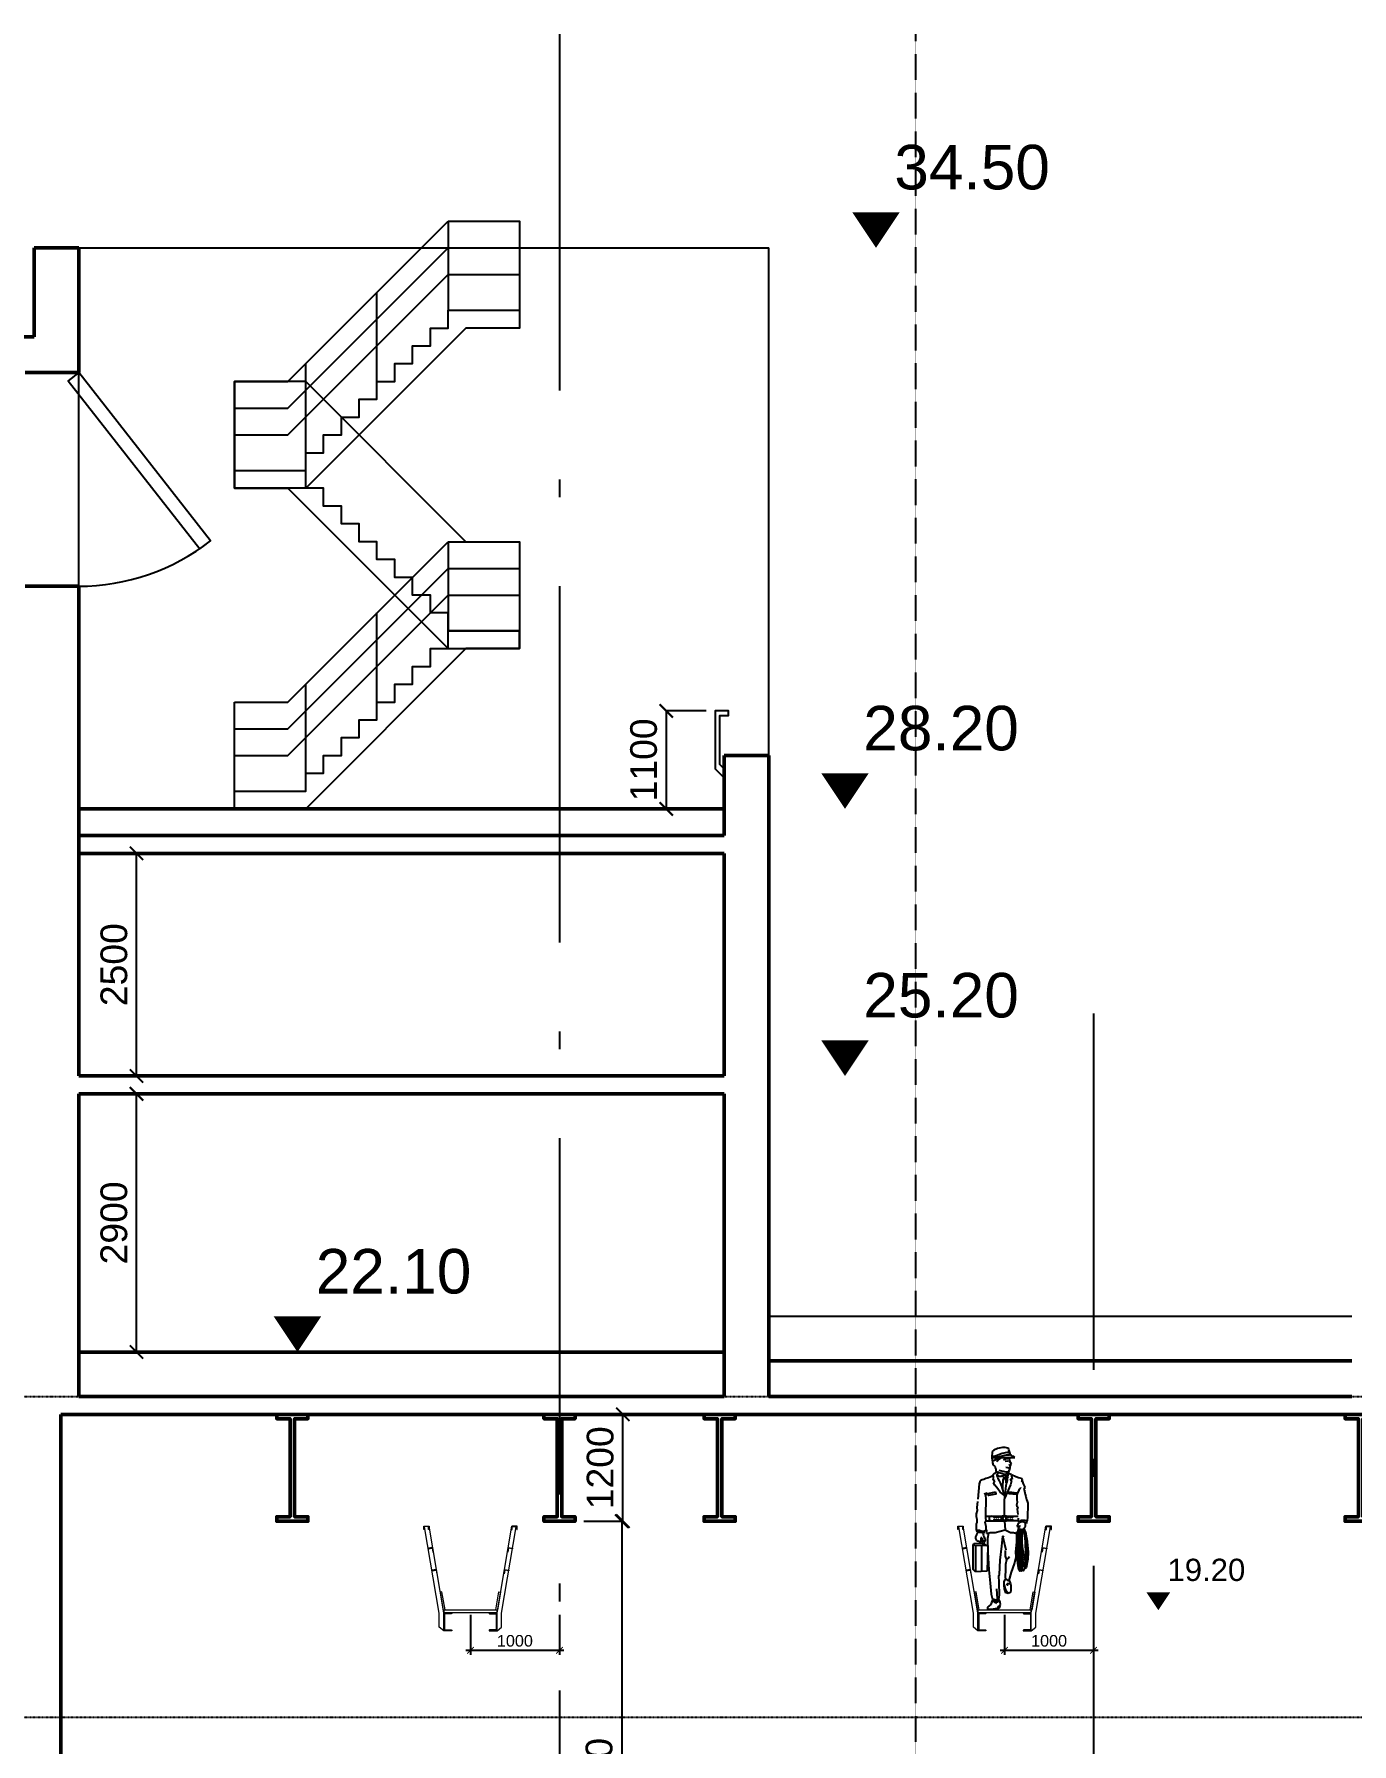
# Model space of a CAD drawing. Header units: millimetres. Extents: x 2558 to 253942, y 1343 to 186042.
# Drawn here: x 204101 to 218901, y 58118 to 77318 of the extents above; entities that cross this region are included whole.
import ezdxf

# ---------------------------------------------------------------- set-up
doc = ezdxf.new("R2010")
doc.units = ezdxf.units.MM
for name, pattern in [('DASHED', [0.75, 0.5, -0.25]), ('DOT', [0.125, 0, -0.125]), ('OSY', [6200, 4000, -1000, 200, -1000])]:
    doc.linetypes.add(name, pattern=pattern)
for name, color, linetype in [('axes', 40, 'OSY'), ('dim100', 7, 'Continuous'), ('F', 4, 'Continuous'), ('P', 3, 'Continuous'), ('R', 7, 'Continuous'), ('Text', 179, 'Continuous')]:
    doc.layers.add(name, color=color, linetype=linetype)
doc.layers.add('ST', color=5, linetype='Continuous', lineweight=50)
doc.styles.add('DIM', font='arial.ttf', dxfattribs={"height": 500})
doc.styles.add('DIM100', font='arial.ttf')
doc.styles.add('dim200', font='arial.ttf')
doc.dimstyles.new('DIM 50', dxfattribs={"dimtxt": 130, "dimasz": 75, "dimexe": 50, "dimexo": 50, "dimgap": 40, "dimtad": 1, "dimdec": 0, "dimzin": 0, "dimdsep": 46, "dimtxsty": 'dim200', "dimblk": 'ARCHTICK', "dimcen": 50, "dimdle": 50, "dimclrd": 256, "dimclre": 256, "dimclrt": 256, "dimaunit": 1, "dimadec": 4, "dimazin": 0, "dimtfac": 1, "dimtdec": 0, "dimtix": 1, "dimtofl": 0, "dimtmove": 0, "dimatfit": 0, "dimldrblk": 'DOT', "dimfxl": 1, "dimtolj": 1, "dimtzin": 0, "dimarcsym": 0})
doc.dimstyles.new('DIM100', dxfattribs={"dimtxt": 300, "dimasz": 150, "dimexe": 0, "dimexo": 100, "dimgap": 100, "dimtad": 1, "dimdec": 0, "dimzin": 0, "dimdsep": 46, "dimtxsty": 'DIM100', "dimblk": 'ARCHTICK', "dimcen": 200, "dimdle": 0.5, "dimclrt": 256, "dimaunit": 1, "dimazin": 0, "dimtfac": 1, "dimtdec": 0, "dimtix": 1, "dimtofl": 0, "dimtmove": 2, "dimatfit": 0, "dimldrblk": 'DOT', "dimfxl": 0, "dimtvp": 1.5, "dimtolj": 1, "dimtzin": 0, "dimarcsym": 0})

# ---------------------------------------------------------------- blocks, each defined once
blk = doc.blocks.new('_ArchTick')
at = {"color": 0, "linetype": 'ByBlock', "const_width": 0.15}
blk.add_lwpolyline([(-0.5, -0.5), (0.5, 0.5)], dxfattribs=at)
blk = doc.blocks.new('*D440')
at = {"layer": 'Defpoints', "color": 0, "transparency": 16777216}
for p in [(210176, 61818), (210713, 61818), (210176, 60618)]:
    blk.add_point(p, dxfattribs=at)
at = {"layer": 'dim100', "color": 0, "lineweight": -2, "transparency": 16777216}
for p, q in [((210276, 61818), (210713, 61818)), ((210713, 60618), (210713, 61819)), ((210276, 60618), (210713, 60618))]:
    blk.add_line(p, q, dxfattribs=at)
at = {"layer": 'dim100', "color": 0, "lineweight": -2, "transparency": 16777216, "xscale": 150, "yscale": 150, "zscale": 150}
for p, rotation in [((210713, 61818), 90), ((210713, 60618), 270)]:
    blk.add_blockref('_ArchTick', p, dxfattribs=dict(at, rotation=rotation))
at = {"layer": 'dim100', "transparency": 16777216, "insert": (210460, 61218), "char_height": 300, "attachment_point": 5, "rotation": 90, "style": 'DIM100'}
blk.add_mtext('\\A1;1200', dxfattribs=at)
blk = doc.blocks.new('_Dot')
at = {"layer": 'P', "color": 0, "lineweight": -2}
blk.add_line((-0.5, 0), (-1, 0), dxfattribs=at)
at = {"layer": 'P', "color": 0, "const_width": 0.5}
blk.add_lwpolyline([(-0.25, 0, 1), (0.25, 0, 1)], format="xyb", close=True, dxfattribs=at)
blk = doc.blocks.new('*D270')
at = {"layer": 'Defpoints', "color": 0, "transparency": 16777216}
for p in [(210176, 60618), (210176, 54818), (210701, 54818)]:
    blk.add_point(p, dxfattribs=at)
at = {"layer": 'dim100', "color": 0, "lineweight": -2, "transparency": 16777216}
for p, q in [((210276, 60618), (210701, 60618)), ((210701, 60619), (210701, 54818)), ((210276, 54818), (210701, 54818))]:
    blk.add_line(p, q, dxfattribs=at)
at = {"layer": 'dim100', "color": 0, "lineweight": -2, "transparency": 16777216, "xscale": 150, "yscale": 150, "zscale": 150}
for p, rotation in [((210701, 60618), 90), ((210701, 54818), 270)]:
    blk.add_blockref('_ArchTick', p, dxfattribs=dict(at, rotation=rotation))
at = {"layer": 'dim100', "transparency": 16777216, "insert": (210448, 57718), "char_height": 300, "attachment_point": 5, "rotation": 90, "style": 'DIM100'}
blk.add_mtext('\\A1;5800', dxfattribs=at)
blk = doc.blocks.new('*D291')
at = {"layer": 'Defpoints', "color": 0, "transparency": 16777216}
for p in [(204601, 65418), (205251, 65418), (204601, 62518)]:
    blk.add_point(p, dxfattribs=at)
at = {"layer": 'dim100', "color": 0, "lineweight": -2, "transparency": 16777216}
for p, q in [((204701, 65418), (205251, 65418)), ((205251, 62518), (205251, 65419)), ((204701, 62518), (205251, 62518))]:
    blk.add_line(p, q, dxfattribs=at)
at = {"layer": 'dim100', "color": 0, "lineweight": -2, "transparency": 16777216, "xscale": 150, "yscale": 150, "zscale": 150}
for p, rotation in [((205251, 65418), 90), ((205251, 62518), 270)]:
    blk.add_blockref('_ArchTick', p, dxfattribs=dict(at, rotation=rotation))
at = {"layer": 'dim100', "transparency": 16777216, "insert": (204998, 63968), "char_height": 300, "attachment_point": 5, "rotation": 90, "style": 'DIM100'}
blk.add_mtext('\\A1;2900', dxfattribs=at)
blk = doc.blocks.new('*D292')
at = {"layer": 'Defpoints', "color": 0, "transparency": 16777216}
for p in [(204601, 68118), (205251, 68118), (204601, 65618)]:
    blk.add_point(p, dxfattribs=at)
at = {"layer": 'dim100', "color": 0, "lineweight": -2, "transparency": 16777216}
for p, q in [((204701, 68118), (205251, 68118)), ((205251, 65618), (205251, 68119)), ((204701, 65618), (205251, 65618))]:
    blk.add_line(p, q, dxfattribs=at)
at = {"layer": 'dim100', "color": 0, "lineweight": -2, "transparency": 16777216, "xscale": 150, "yscale": 150, "zscale": 150}
for p, rotation in [((205251, 68118), 90), ((205251, 65618), 270)]:
    blk.add_blockref('_ArchTick', p, dxfattribs=dict(at, rotation=rotation))
at = {"layer": 'dim100', "transparency": 16777216, "insert": (204998, 66868), "char_height": 300, "attachment_point": 5, "rotation": 90, "style": 'DIM100'}
blk.add_mtext('\\A1;2500', dxfattribs=at)
blk = doc.blocks.new('*D293')
at = {"layer": 'Defpoints', "color": 0, "transparency": 16777216}
for p in [(211751, 69718), (211201, 68618), (211751, 68618)]:
    blk.add_point(p, dxfattribs=at)
at = {"layer": 'dim100', "color": 0, "lineweight": -2, "transparency": 16777216}
for p, q in [((211201, 69719), (211201, 68618)), ((211651, 69718), (211201, 69718)), ((211651, 68618), (211201, 68618))]:
    blk.add_line(p, q, dxfattribs=at)
at = {"layer": 'dim100', "color": 0, "lineweight": -2, "transparency": 16777216, "xscale": 150, "yscale": 150, "zscale": 150}
for p, rotation in [((211201, 69718), 90), ((211201, 68618), 270)]:
    blk.add_blockref('_ArchTick', p, dxfattribs=dict(at, rotation=rotation))
at = {"layer": 'dim100', "transparency": 16777216, "insert": (210948, 69168), "char_height": 300, "attachment_point": 5, "rotation": 90, "style": 'DIM100'}
blk.add_mtext('\\A1;1100', dxfattribs=at)
blk = doc.blocks.new('*D343')
at = {"layer": 'Defpoints', "color": 0, "transparency": 16777216}
for p in [(209001, 59618), (210001, 59618), (210001, 59168)]:
    blk.add_point(p, dxfattribs=at)
at = {"layer": 'dim100', "lineweight": -2, "transparency": 16777216}
for p, q in [((209001, 59568), (209001, 59118)), ((210001, 59568), (210001, 59118)), ((208951, 59168), (210051, 59168))]:
    blk.add_line(p, q, dxfattribs=at)
at = {"layer": 'dim100', "lineweight": -2, "transparency": 16777216, "xscale": 75, "yscale": 75, "zscale": 75, "rotation": 180}
blk.add_blockref('_ArchTick', (209001, 59168), dxfattribs=at)
at = {"layer": 'dim100', "lineweight": -2, "transparency": 16777216, "xscale": 75, "yscale": 75, "zscale": 75}
blk.add_blockref('_ArchTick', (210001, 59168), dxfattribs=at)
at = {"layer": 'dim100', "transparency": 16777216, "insert": (209501, 59274), "char_height": 130, "attachment_point": 5, "style": 'dim200'}
blk.add_mtext('\\A1;1000', dxfattribs=at)
blk = doc.blocks.new('*D344')
at = {"layer": 'Defpoints', "color": 0, "transparency": 16777216}
for p in [(215001, 59618), (216001, 59618), (216001, 59168)]:
    blk.add_point(p, dxfattribs=at)
at = {"layer": 'dim100', "lineweight": -2, "transparency": 16777216}
for p, q in [((215001, 59568), (215001, 59118)), ((216001, 59568), (216001, 59118)), ((214951, 59168), (216051, 59168))]:
    blk.add_line(p, q, dxfattribs=at)
at = {"layer": 'dim100', "lineweight": -2, "transparency": 16777216, "xscale": 75, "yscale": 75, "zscale": 75, "rotation": 180}
blk.add_blockref('_ArchTick', (215001, 59168), dxfattribs=at)
at = {"layer": 'dim100', "lineweight": -2, "transparency": 16777216, "xscale": 75, "yscale": 75, "zscale": 75}
blk.add_blockref('_ArchTick', (216001, 59168), dxfattribs=at)
at = {"layer": 'dim100', "transparency": 16777216, "insert": (215501, 59274), "char_height": 130, "attachment_point": 5, "style": 'dim200'}
blk.add_mtext('\\A1;1000', dxfattribs=at)
blk = doc.blocks.new('man008')
at = {"color": 7}
for p, q in [((-138, 1784), (-144, 1716)), ((-96, 1735), (-144, 1722)), ((-120, 1796), (-138, 1784)), ((-78, 1815), (-120, 1796)), ((-102, 1716), (-59, 1728)), ((-29, 1759), (-96, 1735)), ((-23, 1827), (-78, 1815)), ((-59, 1728), (1, 1741)), ((25, 1772), (-29, 1759)), ((7, 1827), (-23, 1827)), ((1, 1741), (13, 1747)), ((37, 1821), (7, 1827)), ((19, 1747), (31, 1747)), ((19, 1741), (19, 1747)), ((31, 1741), (19, 1741)), ((55, 1772), (25, 1772)), ((31, 1747), (55, 1747)), ((37, 1747), (31, 1741)), ((43, 1821), (37, 1821)), ((49, 1747), (37, 1747)), ((49, 1803), (43, 1821)), ((55, 1784), (49, 1803)), ((67, 1747), (49, 1747)), ((61, 1759), (55, 1784)), ((55, 1747), (61, 1753)), ((61, 1753), (61, 1759)), ((73, 1741), (67, 1747)), ((92, 1728), (73, 1741)), ((104, 1728), (92, 1728)), ((116, 1716), (104, 1728)), ((-144, 1710), (-102, 1716)), ((-144, 1716), (-138, 1679)), ((-138, 1679), (-114, 1685)), ((-132, 1666), (-132, 1679)), ((-132, 1654), (-132, 1666)), ((-126, 1629), (-132, 1654)), ((-114, 1623), (-126, 1629)), ((-116, 1535), (-106, 1540)), ((-114, 1685), (-96, 1697)), ((-102, 1611), (-114, 1623)), ((-106, 1540), (-91, 1550)), ((-102, 1598), (-102, 1611)), ((-96, 1586), (-102, 1598)), ((-96, 1697), (-71, 1704)), ((-96, 1567), (-96, 1586)), ((-90, 1555), (-96, 1567)), ((-91, 1550), (-81, 1550)), ((-84, 1673), (-90, 1666)), ((-78, 1685), (-84, 1673)), ((-76, 1550), (-81, 1540)), ((-81, 1540), (-81, 1529)), ((-71, 1685), (-78, 1685)), ((-71, 1550), (-76, 1550)), ((-71, 1704), (-29, 1716)), ((-65, 1697), (-71, 1685)), ((-61, 1545), (-71, 1550)), ((-53, 1697), (-65, 1697)), ((-65, 1573), (13, 1555)), ((-50, 1540), (-61, 1545)), ((-47, 1710), (-53, 1697)), ((-35, 1535), (-50, 1540)), ((-35, 1710), (-47, 1710)), ((-29, 1716), (13, 1716)), ((-11, 1691), (1, 1697)), ((1, 1697), (19, 1704)), ((7, 1673), (37, 1679)), ((13, 1716), (31, 1716)), ((37, 1598), (13, 1604)), ((13, 1555), (43, 1555)), ((19, 1704), (25, 1704)), ((25, 1540), (20, 1535)), ((25, 1704), (37, 1704)), ((31, 1716), (55, 1716)), ((55, 1592), (37, 1598)), ((40, 1529), (40, 1540)), ((42, 1540), (72, 1528)), ((43, 1685), (49, 1673)), ((43, 1555), (55, 1573)), ((45, 1540), (45, 1537)), ((49, 1697), (61, 1710)), ((61, 1691), (49, 1697)), ((49, 1673), (61, 1660)), ((49, 1629), (78, 1639)), ((55, 1716), (67, 1716)), ((55, 1679), (61, 1691)), ((78, 1639), (55, 1679)), ((55, 1573), (61, 1598)), ((61, 1598), (67, 1629)), ((67, 1716), (92, 1716)), ((92, 1716), (110, 1716)), ((110, 1716), (116, 1716)), ((-287, 1421), (-301, 1247)), ((-277, 1441), (-287, 1421)), ((-268, 1458), (-277, 1441)), ((-253, 1463), (-268, 1458)), ((-232, 1467), (-253, 1463)), ((-211, 1478), (-232, 1467)), ((-182, 1488), (-211, 1478)), ((-161, 1493), (-182, 1488)), ((-141, 1504), (-161, 1493)), ((-134, 1506), (-141, 1504)), ((-131, 1519), (-116, 1535)), ((-126, 1504), (-131, 1519)), ((-131, 1467), (-126, 1478)), ((-121, 1457), (-131, 1467)), ((-126, 1478), (-126, 1504)), ((-126, 1431), (-116, 1441)), ((-111, 1405), (-126, 1431)), ((-111, 1452), (-121, 1457)), ((-116, 1441), (-111, 1452)), ((-77, 1365), (-111, 1405)), ((-81, 1529), (-86, 1519)), ((-86, 1524), (-86, 1514)), ((-86, 1519), (-86, 1514)), ((-86, 1514), (-76, 1514)), ((-86, 1514), (-81, 1493)), ((-81, 1493), (-76, 1478)), ((-49, 1326), (-77, 1365)), ((-76, 1514), (-61, 1504)), ((-76, 1478), (-61, 1452)), ((-61, 1504), (-56, 1504)), ((-61, 1452), (-50, 1431)), ((-56, 1504), (-45, 1504)), ((-50, 1431), (-35, 1395)), ((-45, 1504), (-40, 1504)), ((-40, 1504), (-30, 1509)), ((-25, 1535), (-35, 1535)), ((-35, 1395), (-30, 1379)), ((-30, 1509), (-15, 1514)), ((-30, 1379), (-20, 1343)), ((-15, 1529), (-25, 1535)), ((-21, 1501), (-24, 1511)), ((-18, 1461), (-24, 1390)), ((-24, 1390), (-24, 1364)), ((-9, 1489), (-21, 1501)), ((-9, 1486), (-18, 1461)), ((-5, 1524), (-15, 1529)), ((-15, 1514), (-10, 1519)), ((-10, 1519), (5, 1519)), ((5, 1491), (-9, 1489)), ((6, 1489), (-9, 1486)), ((5, 1524), (-5, 1524)), ((65, 1407), (-3, 1255)), ((10, 1529), (5, 1524)), ((5, 1519), (10, 1519)), ((16, 1514), (5, 1491)), ((10, 1364), (5, 1333)), ((12, 1474), (6, 1489)), ((20, 1535), (10, 1529)), ((10, 1519), (20, 1514)), ((15, 1400), (10, 1364)), ((19, 1431), (12, 1474)), ((20, 1431), (15, 1400)), ((20, 1514), (30, 1504)), ((30, 1457), (20, 1431)), ((30, 1504), (35, 1504)), ((35, 1501), (30, 1483)), ((30, 1483), (30, 1457)), ((35, 1504), (40, 1509)), ((40, 1519), (40, 1529)), ((40, 1509), (40, 1519)), ((64, 1469), (62, 1466)), ((62, 1466), (79, 1452)), ((85, 1472), (64, 1469)), ((79, 1452), (65, 1407)), ((72, 1528), (85, 1472)), ((91, 1514), (76, 1519)), ((111, 1504), (91, 1514)), ((126, 1498), (111, 1504)), ((156, 1488), (126, 1498)), ((176, 1483), (156, 1488)), ((161, 1338), (166, 1359)), ((166, 1359), (181, 1374)), ((191, 1478), (176, 1483)), ((181, 1374), (182, 1378)), ((196, 1467), (191, 1478)), ((195, 1438), (196, 1447)), ((196, 1467), (196, 1452)), ((196, 1447), (196, 1467)), ((196, 1452), (202, 1441)), ((202, 1441), (207, 1421)), ((207, 1421), (222, 1390)), ((217, 1364), (212, 1359)), ((212, 1359), (217, 1359)), ((222, 1369), (217, 1364)), ((217, 1359), (222, 1348)), ((222, 1390), (227, 1379)), ((227, 1379), (222, 1369)), ((222, 1348), (222, 1338)), ((-308, 1188), (-313, 1152)), ((-303, 1223), (-308, 1188)), ((-212, 1290), (-223, 1320)), ((-212, 1290), (-194, 1324)), ((-207, 1250), (-212, 1290)), ((-212, 1141), (-207, 1178)), ((-207, 1209), (-207, 1250)), ((-207, 1178), (-207, 1209)), ((-4, 1294), (-49, 1326)), ((-20, 1343), (-15, 1317)), ((-15, 1317), (-5, 1297)), ((0, 1281), (-5, 1229)), ((-5, 1229), (-5, 1084)), ((5, 1333), (0, 1302)), ((0, 1302), (0, 1281)), ((136, 1183), (146, 1214)), ((141, 1162), (136, 1183)), ((141, 1286), (146, 1312)), ((141, 1245), (141, 1286)), ((146, 1214), (141, 1245)), ((151, 1162), (141, 1162)), ((146, 1312), (161, 1338)), ((146, 1136), (151, 1162)), ((222, 1338), (227, 1317)), ((227, 1317), (232, 1302)), ((232, 1302), (237, 1276)), ((237, 1276), (242, 1260)), ((242, 1260), (247, 1245)), ((247, 1245), (252, 1224)), ((252, 1224), (262, 1203)), ((262, 1203), (262, 1183)), ((262, 1183), (262, 1157)), ((262, 1157), (262, 1131)), ((-308, 1121), (-318, 1084)), ((-318, 1084), (-318, 1053)), ((-318, 1053), (-313, 1022)), ((-313, 986), (-318, 971)), ((-318, 971), (-318, 939)), ((-313, 1152), (-308, 1121)), ((-313, 1022), (-313, 986)), ((-217, 986), (-207, 1007)), ((-212, 955), (-217, 986)), ((-212, 1110), (-212, 1141)), ((-212, 1084), (-212, 1110)), ((-212, 1033), (-212, 1084)), ((-207, 1007), (-212, 1033)), ((-203, 1005), (-26, 1005)), ((-200, 1055), (-26, 1055)), ((-5, 1084), (-5, 1062)), ((-3, 999), (7, 904)), ((19, 1056), (153, 1056)), ((19, 1006), (150, 1006)), ((151, 1074), (146, 1136)), ((146, 955), (151, 965)), ((151, 965), (161, 981)), ((156, 996), (156, 1033)), ((161, 991), (156, 996)), ((166, 991), (161, 991)), ((161, 981), (166, 986)), ((171, 991), (166, 991)), ((166, 986), (171, 991)), ((181, 1007), (171, 1002)), ((186, 991), (176, 986)), ((207, 1007), (181, 1007)), ((196, 991), (186, 991)), ((217, 991), (196, 991)), ((227, 1007), (207, 1007)), ((232, 981), (217, 991)), ((247, 1002), (227, 1007)), ((237, 976), (232, 981)), ((232, 976), (232, 960)), ((232, 960), (232, 945)), ((242, 976), (237, 976)), ((247, 981), (242, 976)), ((252, 1012), (247, 991)), ((247, 996), (247, 1002)), ((247, 991), (247, 981)), ((257, 1043), (252, 1012)), ((262, 1131), (257, 1100)), ((257, 1100), (257, 1069)), ((257, 1069), (257, 1043)), ((-323, 826), (-313, 846)), ((-323, 805), (-323, 826)), ((-313, 784), (-323, 805)), ((-318, 939), (-318, 908)), ((-318, 908), (-318, 898)), ((-318, 898), (-302, 898)), ((-313, 893), (-313, 898)), ((-308, 883), (-313, 893)), ((-313, 846), (-308, 867)), ((-302, 774), (-313, 784)), ((-302, 872), (-308, 883)), ((-308, 867), (-302, 872)), ((-302, 898), (-282, 898)), ((-272, 872), (-302, 872)), ((-277, 769), (-302, 774)), ((-282, 898), (-262, 893)), ((-277, 769), (-277, 774)), ((-267, 769), (-277, 769)), ((-267, 748), (-277, 769)), ((-237, 867), (-272, 872)), ((-267, 815), (-267, 810)), ((-257, 815), (-267, 815)), ((-267, 810), (-267, 795)), ((-267, 795), (-267, 779)), ((-267, 779), (-267, 774)), ((-267, 774), (-267, 769)), ((-262, 893), (-237, 888)), ((-247, 800), (-257, 815)), ((-242, 779), (-247, 800)), ((-247, 769), (-247, 753)), ((-242, 862), (-242, 852)), ((-242, 852), (-237, 841)), ((-242, 764), (-242, 779)), ((-237, 888), (-222, 893)), ((-232, 872), (-237, 867)), ((-237, 841), (-232, 826)), ((-232, 893), (-232, 872)), ((-232, 826), (-222, 805)), ((-222, 779), (-232, 758)), ((-222, 893), (-212, 898)), ((-222, 805), (-217, 789)), ((-217, 789), (-222, 779)), ((-207, 939), (-212, 955)), ((-212, 898), (-202, 903)), ((-207, 914), (-207, 939)), ((-207, 903), (-207, 914)), ((-202, 888), (-207, 872)), ((-207, 872), (-202, 867)), ((-202, 903), (-202, 888)), ((-202, 867), (-187, 867)), ((-182, 867), (-192, 805)), ((-192, 805), (-187, 655)), ((-187, 867), (-161, 872)), ((-161, 872), (-136, 872)), ((-136, 872), (-106, 872)), ((-106, 872), (7, 904)), ((-31, 719), (-21, 833)), ((-21, 833), (-14, 837)), ((-14, 837), (-18, 822)), ((-18, 822), (14, 679)), ((7, 904), (65, 872)), ((65, 872), (101, 872)), ((101, 872), (121, 867)), ((121, 867), (141, 877)), ((126, 655), (136, 769)), ((136, 769), (136, 877)), ((141, 877), (151, 888)), ((146, 939), (146, 955)), ((156, 934), (146, 939)), ((151, 898), (156, 908)), ((151, 888), (151, 898)), ((156, 929), (156, 934)), ((161, 934), (156, 929)), ((156, 919), (166, 929)), ((156, 908), (156, 919)), ((166, 945), (161, 934)), ((166, 888), (161, 888)), ((171, 950), (166, 945)), ((166, 929), (171, 950)), ((171, 888), (166, 888)), ((186, 893), (171, 888)), ((191, 893), (186, 893)), ((207, 898), (191, 893)), ((217, 914), (207, 898)), ((227, 929), (217, 914)), ((232, 945), (227, 929)), ((-352, 458), (-352, 738)), ((-347, 748), (-265, 753)), ((-347, 738), (-347, 748)), ((-326, 722), (-347, 738)), ((-195, 727), (-326, 722)), ((-326, 722), (-326, 435)), ((-265, 753), (-255, 753)), ((-261, 725), (-261, 434)), ((-255, 753), (-195, 727)), ((-232, 758), (-242, 764)), ((-230, 753), (-230, 743)), ((-195, 727), (-190, 722)), ((-190, 722), (-195, 438)), ((-187, 655), (-176, 453)), ((-50, 562), (-31, 719)), ((9, 670), (5, 665)), ((5, 665), (5, 608)), ((5, 608), (20, 567)), ((40, 582), (25, 572)), ((55, 598), (40, 582)), ((111, 520), (131, 598)), ((131, 598), (126, 655)), ((-326, 430), (-352, 458)), ((-195, 438), (-326, 430)), ((-176, 453), (-161, 303)), ((-66, 391), (-56, 401)), ((-61, 308), (-66, 391)), ((-56, 401), (-50, 562)), ((10, 474), (5, 355)), ((20, 567), (10, 515)), ((10, 515), (10, 474)), ((50, 334), (76, 427)), ((76, 427), (111, 520)), ((-161, 303), (-151, 179)), ((-81, 127), (-86, 241)), ((-56, 174), (-61, 308)), ((-5, 318), (5, 344)), ((-5, 298), (-5, 318)), ((0, 282), (-5, 298)), ((-5, 277), (-5, 293)), ((0, 241), (-5, 277)), ((10, 241), (0, 282)), ((15, 194), (0, 241)), ((5, 355), (35, 334)), ((25, 205), (10, 241)), ((40, 189), (15, 194)), ((30, 298), (25, 293)), ((25, 293), (25, 287)), ((25, 287), (40, 287)), ((40, 189), (25, 205)), ((45, 298), (30, 298)), ((35, 334), (50, 334)), ((55, 194), (40, 189)), ((55, 293), (45, 298)), ((50, 334), (60, 318)), ((65, 298), (55, 293)), ((65, 199), (55, 194)), ((60, 318), (65, 298)), ((65, 298), (70, 277)), ((70, 220), (65, 199)), ((70, 277), (70, 256)), ((70, 256), (70, 220)), ((-156, 65), (-192, 34)), ((-192, 34), (-191, 13)), ((-191, 13), (-156, 13)), ((-181, 3), (-186, 8)), ((-131, 3), (-181, 3)), ((-146, 86), (-156, 65)), ((-156, 13), (-105, 19)), ((-151, 179), (-141, 137)), ((-136, 106), (-146, 86)), ((-141, 137), (-136, 127)), ((-136, 127), (-96, 117)), ((-136, 106), (-136, 117)), ((-126, 106), (-136, 106)), ((-100, 8), (-131, 3)), ((-111, 106), (-126, 106)), ((-106, 91), (-121, 96)), ((-106, 91), (-121, 86)), ((-96, 106), (-111, 106)), ((-76, 91), (-106, 91)), ((-86, 75), (-106, 91)), ((-105, 19), (-80, 19)), ((-80, 19), (-100, 8)), ((-96, 117), (-66, 122)), ((-76, 106), (-96, 106)), ((-80, 19), (-66, 44)), ((-65, 19), (-80, 19)), ((-66, 111), (-76, 106)), ((-56, 111), (-76, 91)), ((-66, 122), (-56, 174)), ((-66, 122), (-66, 111)), ((-66, 44), (-45, 65)), ((-56, 39), (-65, 19)), ((-50, 96), (-56, 111)), ((-50, 55), (-56, 39)), ((-45, 65), (-50, 96))]:
    blk.add_line(p, q, dxfattribs=at)
for points in [[(-103, 1328), (-98, 1305), (-181, 1290), (-185, 1311)], [(56, 1329), (135, 1319), (132, 1298), (53, 1307)], [(-26, 1062), (19, 1062), (19, 999), (-26, 999)]]:
    blk.add_lwpolyline(points, close=True, dxfattribs=at)
for points in [[(-19, 1046), (-19, 1055), (12, 1055), (12, 1006), (-19, 1006), (-19, 1013)], [(-19, 1018), (-19, 1042)]]:
    blk.add_lwpolyline(points, dxfattribs=at)
for centre in [(-117, 1044), (-117, 1016), (-94, 1044), (-94, 1016), (-69, 1044), (-69, 1016), (-43, 1044), (-43, 1016), (38, 1044), (38, 1016), (64, 1044), (64, 1016), (87, 1044), (87, 1016)]:
    blk.add_circle(centre, 2.41, dxfattribs=at)
for centre, major_axis, ratio, start_param, end_param in [((-141, 1030), (-33.4, 0), 0.745279, 4.763235, 7.803136), ((165, 675), (-4, 234), 0.12182, 5.530281, 10.846034), ((182, 675), (-4, 234), 0.12182, 5.964037, 10.442616)]:
    blk.add_ellipse(centre, major_axis=major_axis, ratio=ratio, start_param=start_param, end_param=end_param, dxfattribs=at)
for centre, major_axis, ratio in [((-17, 1044), (-7.65, 0), 0.311271), ((-17, 1016), (-7.65, 0), 0.311271), ((205, 675), (-4, 234), 0.12182), ((217, 693), (-21, 220), 0.128982), ((230, 727), (-18, 186), 0.152218)]:
    blk.add_ellipse(centre, major_axis=major_axis, ratio=ratio, dxfattribs=at)

msp = doc.modelspace()

# ---------------------------------------------------------------- linework, layer by layer
at = {"layer": 'axes'}
for p, q in [((210001.4, 77318.1), (210001.4, 20218.1)), ((216001.4, 66318.1), (216001.4, 20218.1))]:
    msp.add_line(p, q, dxfattribs=at)
at = {"layer": 'axes', "linetype": 'DOT'}
for p, q in [((126751.4, 62018.1), (249501.4, 62018.1)), ((126751.4, 58418.1), (249501.4, 58418.1))]:
    msp.add_line(p, q, dxfattribs=at)
at = {"layer": 'dim100'}
msp.add_lwpolyline([(217529.4, 59818.1, 0, 0, 0), (216728.2, 59818.1, 266.7, 0, 0), (216728.2, 59618.1, 0, 0, 0), (216274.6, 59618.1, 0, 0, 0), (217181.8, 59618.1, 0, 0, 0)], format="xyseb", dxfattribs=at)
at = {"layer": 'F'}
for p, q in [((206951.4, 73418.1), (208751.4, 75218.1)), ((208751.4, 75218.1), (208751.4, 74218.1)), ((204601.4, 74918.1), (212351.4, 74918.1)), ((206951.4, 73118.1), (208751.4, 74918.1)), ((208751.4, 74918.1), (209551.4, 74918.1)), ((212351.4, 69218.1), (212351.4, 74918.1)), ((206951.4, 72818.1), (208751.4, 74618.1)), ((208751.4, 74618.1), (209551.4, 74618.1)), ((207951.4, 73418.1), (207951.4, 74418.1)), ((208751.4, 74218.1), (209551.4, 74218.1)), ((207151.4, 72618.1), (207151.4, 73618.1)), ((204601.4, 71118.1), (204601.4, 73518.1)), ((206351.4, 73418.1), (206951.4, 73418.1)), ((206351.4, 73118.1), (206951.4, 73118.1)), ((206351.4, 72818.1), (206951.4, 72818.1)), ((206951.4, 69818.1), (208751.4, 71618.1)), ((208751.4, 71618.1), (208751.4, 70618.1)), ((206951.4, 69518.1), (208751.4, 71318.1)), ((208751.4, 71318.1), (209551.4, 71318.1)), ((206951.4, 69218.1), (208751.4, 71018.1)), ((208751.4, 71018.1), (209551.4, 71018.1)), ((207951.4, 69818.1), (207951.4, 70818.1)), ((208751.4, 70618.1), (209551.4, 70618.1)), ((207151.4, 69018.1), (207151.4, 70018.1)), ((206351.4, 69818.1), (206951.4, 69818.1)), ((206351.4, 69518.1), (206951.4, 69518.1)), ((206351.4, 69218.1), (206951.4, 69218.1)), ((218901.4, 62918.1), (212351.4, 62918.1))]:
    msp.add_line(p, q, dxfattribs=at)
for points in [[(208751.4, 75218.1), (209551.4, 75218.1), (209551.4, 74018.1), (208951.4, 74018.1), (207151.4, 72218.1), (206351.4, 72218.1), (206351.4, 73418.1)], [(206351.4, 72418.1), (207151.4, 72418.1), (207151.4, 72618.1), (207351.4, 72618.1), (207351.4, 72818.1), (207551.4, 72818.1), (207551.4, 73018.1), (207751.4, 73018.1), (207751.4, 73218.1), (207951.4, 73218.1), (207951.4, 73418.1), (208151.4, 73418.1), (208151.4, 73618.1), (208351.4, 73618.1), (208351.4, 73818.1), (208551.4, 73818.1), (208551.4, 74018.1), (208751.4, 74018.1), (208751.4, 74218.1)], [(208951.4, 71618.1), (207151.4, 73418.1), (206351.4, 73418.1), (206351.4, 72218.1), (206951.4, 72218.1), (208751.4, 70418.1), (209551.4, 70418.1), (209551.4, 70618.1), (208751.4, 70618.1), (208751.4, 70818.1), (208551.4, 70818.1), (208551.4, 71018.1), (208351.4, 71018.1), (208351.4, 71218.1), (208151.4, 71218.1), (208151.4, 71418.1), (207951.4, 71418.1), (207951.4, 71618.1), (207751.4, 71618.1), (207751.4, 71818.1), (207551.4, 71818.1), (207551.4, 72018.1), (207351.4, 72018.1), (207351.4, 72218.1), (207151.4, 72218.1), (207151.4, 72418.1)], [(208751.4, 71618.1), (209551.4, 71618.1), (209551.4, 70418.1), (208951.4, 70418.1), (207151.4, 68618.1), (206351.4, 68618.1), (206351.4, 69818.1)], [(206351.4, 68818.1), (207151.4, 68818.1), (207151.4, 69018.1), (207351.4, 69018.1), (207351.4, 69218.1), (207551.4, 69218.1), (207551.4, 69418.1), (207751.4, 69418.1), (207751.4, 69618.1), (207951.4, 69618.1), (207951.4, 69818.1), (208151.4, 69818.1), (208151.4, 70018.1), (208351.4, 70018.1), (208351.4, 70218.1), (208551.4, 70218.1), (208551.4, 70418.1), (208751.4, 70418.1), (208751.4, 70618.1)], [(211851.4, 69068.1), (211801.4, 69118.1), (211801.4, 69668.1), (211901.4, 69668.1), (211901.4, 69718.1), (211751.4, 69718.1), (211751.4, 69068.1), (211851.4, 68968.1)]]:
    msp.add_lwpolyline(points, dxfattribs=at)
msp.add_lwpolyline([(204601.4, 73518.1), (204483.3, 73425.5), (205963.8, 71536.5), (206081.8, 71629.1)], close=True, dxfattribs=at)
msp.add_arc((204601.4, 73518.1), 2400, 270, 308.08672, dxfattribs=at)
at = {"layer": 'P', "lineweight": 0}
for p, q in [((208651.4, 59583.9), (208487.1, 60554.7)), ((208701.4, 59588.1), (208536.4, 60563.1)), ((209301.4, 59588.1), (209466.4, 60563.1)), ((209351.4, 59583.9), (209515.7, 60554.7)), ((214651.4, 59583.9), (214487.1, 60554.7)), ((214701.4, 59588.1), (214536.4, 60563.1)), ((215301.4, 59588.1), (215466.4, 60563.1)), ((215351.4, 59583.9), (215515.7, 60554.7)), ((208651.4, 59428.1), (208651.4, 59583.9)), ((209351.4, 59428.1), (209351.4, 59583.9)), ((214651.4, 59428.1), (214651.4, 59583.9)), ((215351.4, 59428.1), (215351.4, 59583.9)), ((208701.4, 59388.1), (208651.4, 59428.1)), ((209301.4, 59388.1), (209351.4, 59428.1)), ((214701.4, 59388.1), (214651.4, 59428.1)), ((215301.4, 59388.1), (215351.4, 59428.1))]:
    msp.add_line(p, q, dxfattribs=at)
at = {"layer": 'R', "color": 7, "linetype": 'DASHED'}
msp.add_line((214001.4, 77318.1), (214001.4, 25418.1), dxfattribs=at)
at = {"layer": 'ST'}
for p, q in [((204101.4, 73918.1), (204101.4, 74918.1)), ((204601.4, 74918.1), (204101.4, 74918.1)), ((204101.4, 73918.1), (182901.4, 73918.1)), ((204601.4, 65618.1), (204601.4, 71118.1)), ((211851.4, 68318.1), (211851.4, 69218.1)), ((212351.4, 62018.1), (212351.4, 69218.1)), ((211851.4, 68618.1), (204601.4, 68618.1)), ((211851.4, 68318.1), (204601.4, 68318.1)), ((211851.4, 68118.1), (204601.4, 68118.1)), ((211851.4, 65618.1), (211851.4, 68118.1)), ((211851.4, 65618.1), (204601.4, 65618.1)), ((204601.4, 62018.1), (204601.4, 65418.1)), ((211851.4, 65418.1), (204601.4, 65418.1)), ((211851.4, 62018.1), (211851.4, 65418.1)), ((211851.4, 62518.1), (204601.4, 62518.1)), ((218901.4, 62418.1), (212351.4, 62418.1)), ((211851.4, 62018.1), (204601.4, 62018.1)), ((218901.4, 62018.1), (212351.4, 62018.1)), ((204401.4, 61818.1), (204401.4, 56018.1)), ((211801.4, 61818.1), (204401.4, 61818.1)), ((218901.4, 61818.1), (211801.4, 61818.1))]:
    msp.add_line(p, q, dxfattribs=at)
at = {"layer": 'ST', "linetype": 'Continuous'}
for p, q in [((204601.4, 73518.1), (204601.4, 74918.1)), ((204001.4, 73518.1), (204601.4, 73518.1)), ((204001.4, 71118.1), (204601.4, 71118.1)), ((211851.4, 69218.1), (212351.4, 69218.1))]:
    msp.add_line(p, q, dxfattribs=at)
at = {"layer": 'ST'}
for points in [[(206826.4, 61818.1), (207176.4, 61818.1), (207176.4, 61768.1), (207026.4, 61768.1), (207026.4, 60668.1), (207176.4, 60668.1), (207176.4, 60618.1), (206826.4, 60618.1), (206826.4, 60668.1), (206976.4, 60668.1), (206976.4, 61768.1), (206826.4, 61768.1)], [(209826.4, 61818.1), (210176.4, 61818.1), (210176.4, 61768.1), (210026.4, 61768.1), (210026.4, 60668.1), (210176.4, 60668.1), (210176.4, 60618.1), (209826.4, 60618.1), (209826.4, 60668.1), (209976.4, 60668.1), (209976.4, 61768.1), (209826.4, 61768.1)], [(211626.4, 61818.1), (211976.4, 61818.1), (211976.4, 61768.1), (211826.4, 61768.1), (211826.4, 60668.1), (211976.4, 60668.1), (211976.4, 60618.1), (211626.4, 60618.1), (211626.4, 60668.1), (211776.4, 60668.1), (211776.4, 61768.1), (211626.4, 61768.1)], [(215826.4, 61818.1), (216176.4, 61818.1), (216176.4, 61768.1), (216026.4, 61768.1), (216026.4, 60668.1), (216176.4, 60668.1), (216176.4, 60618.1), (215826.4, 60618.1), (215826.4, 60668.1), (215976.4, 60668.1), (215976.4, 61768.1), (215826.4, 61768.1)], [(218826.4, 61818.1), (219176.4, 61818.1), (219176.4, 61768.1), (219026.4, 61768.1), (219026.4, 60668.1), (219176.4, 60668.1), (219176.4, 60618.1), (218826.4, 60618.1), (218826.4, 60668.1), (218976.4, 60668.1), (218976.4, 61768.1), (218826.4, 61768.1)]]:
    msp.add_lwpolyline(points, close=True, dxfattribs=at)
at = {"layer": 'ST', "lineweight": 0, "flags": 128}
for points in [[(208476.4, 60523.1), (208476.4, 60563.1), (208536.4, 60563.1), (208536.4, 60523.1), (208531.4, 60523.1), (208531.4, 60558.1), (208481.4, 60558.1), (208481.4, 60523.1)], [(209526.4, 60523.1), (209526.4, 60563.1), (209466.4, 60563.1), (209466.4, 60523.1), (209471.4, 60523.1), (209471.4, 60558.1), (209521.4, 60558.1), (209521.4, 60523.1)], [(214476.4, 60523.1), (214476.4, 60563.1), (214536.4, 60563.1), (214536.4, 60523.1), (214531.4, 60523.1), (214531.4, 60558.1), (214481.4, 60558.1), (214481.4, 60523.1)], [(215526.4, 60523.1), (215526.4, 60563.1), (215466.4, 60563.1), (215466.4, 60523.1), (215471.4, 60523.1), (215471.4, 60558.1), (215521.4, 60558.1), (215521.4, 60523.1)], [(208585.5, 60272.7), (208577.2, 60322), (208527.9, 60313.7), (208528.7, 60308.8), (208573.1, 60316.3), (208580.6, 60271.9)], [(209417.3, 60272.7), (209425.6, 60322), (209474.9, 60313.7), (209474.1, 60308.8), (209429.7, 60316.3), (209422.2, 60271.9)], [(214585.5, 60272.7), (214577.2, 60322), (214527.9, 60313.7), (214528.7, 60308.8), (214573.1, 60316.3), (214580.6, 60271.9)], [(215417.3, 60272.7), (215425.6, 60322), (215474.9, 60313.7), (215474.1, 60308.8), (215429.7, 60316.3), (215422.2, 60271.9)], [(208627.2, 60026.3), (208618.9, 60075.6), (208569.6, 60067.2), (208570.4, 60062.3), (208614.8, 60069.8), (208622.3, 60025.4)], [(209375.6, 60026.3), (209383.9, 60075.6), (209433.2, 60067.2), (209432.4, 60062.3), (209388, 60069.8), (209380.5, 60025.4)], [(214627.2, 60026.3), (214618.9, 60075.6), (214569.6, 60067.2), (214570.4, 60062.3), (214614.8, 60069.8), (214622.3, 60025.4)], [(215375.6, 60026.3), (215383.9, 60075.6), (215433.2, 60067.2), (215432.4, 60062.3), (215388, 60069.8), (215380.5, 60025.4)], [(208701.4, 59588.1), (208791.4, 59588.1), (208791.4, 59583.1), (208786.4, 59578.1), (208716.4, 59578.1), (208711.4, 59573.1), (208711.4, 59403.1), (208716.4, 59398.1), (208786.4, 59398.1), (208791.4, 59393.1), (208791.4, 59388.1), (208701.4, 59388.1)], [(209301.4, 59588.1), (209211.4, 59588.1), (209211.4, 59583.1), (209216.4, 59578.1), (209286.4, 59578.1), (209291.4, 59573.1), (209291.4, 59403.1), (209286.4, 59398.1), (209216.4, 59398.1), (209211.4, 59393.1), (209211.4, 59388.1), (209301.4, 59388.1)], [(214701.4, 59588.1), (214791.4, 59588.1), (214791.4, 59583.1), (214786.4, 59578.1), (214716.4, 59578.1), (214711.4, 59573.1), (214711.4, 59403.1), (214716.4, 59398.1), (214786.4, 59398.1), (214791.4, 59393.1), (214791.4, 59388.1), (214701.4, 59388.1)], [(215301.4, 59588.1), (215211.4, 59588.1), (215211.4, 59583.1), (215216.4, 59578.1), (215286.4, 59578.1), (215291.4, 59573.1), (215291.4, 59403.1), (215286.4, 59398.1), (215216.4, 59398.1), (215211.4, 59393.1), (215211.4, 59388.1), (215301.4, 59388.1)]]:
    msp.add_lwpolyline(points, close=True, dxfattribs=at)
at = {"layer": 'ST', "lineweight": 0}
for points in [[(208696.4, 59617.6), (208716.1, 59621), (208681.9, 59823.1), (208662.2, 59819.8)], [(209306.4, 59617.6), (209286.7, 59621), (209320.9, 59823.1), (209340.6, 59819.8)], [(214696.4, 59617.6), (214716.1, 59621), (214681.9, 59823.1), (214662.2, 59819.8)], [(215306.4, 59617.6), (215286.7, 59621), (215320.9, 59823.1), (215340.6, 59819.8)], [(208701.4, 59593.1), (209301.4, 59593.1), (209301.4, 59618.1), (208701.4, 59618.1)], [(214701.4, 59593.1), (215301.4, 59593.1), (215301.4, 59618.1), (214701.4, 59618.1)]]:
    msp.add_lwpolyline(points, close=True, dxfattribs=at)
at = {"layer": 'Text', "ltscale": 0.2}
for points in [[(215159.3, 75318.1, 0, 0, 0), (213557, 75318.1, 533.3, 0, 0), (213557, 74918.1, 0, 0, 0), (212649.8, 74918.1, 0, 0, 0), (214464.2, 74918.1, 0, 0, 0)], [(214810.9, 69018.1, 0, 0, 0), (213208.5, 69018.1, 533.3, 0, 0), (213208.5, 68618.1, 0, 0, 0), (212501.4, 68618.1, 0, 0, 0), (214115.8, 68618.1, 0, 0, 0)], [(214810.9, 66018.1, 0, 0, 0), (213208.5, 66018.1, 533.3, 0, 0), (213208.5, 65618.1, 0, 0, 0), (212501.4, 65618.1, 0, 0, 0), (214115.8, 65618.1, 0, 0, 0)], [(208660.9, 62918.1, 0, 0, 0), (207058.5, 62918.1, 533.3, 0, 0), (207058.5, 62518.1, 0, 0, 0), (206151.4, 62518.1, 0, 0, 0), (207965.8, 62518.1, 0, 0, 0)]]:
    msp.add_lwpolyline(points, format="xyseb", dxfattribs=at)

# ---------------------------------------------------------------- block references
at = {"layer": 'P'}
msp.add_blockref('man008', (215001.4, 59618.1), dxfattribs=at)

# ---------------------------------------------------------------- texts
at = {"layer": 'dim100', "style": 'DIM'}
msp.add_text('19.20', height=250, dxfattribs=at).set_placement((216830.9, 59946.6))
at = {"layer": 'Text', "style": 'DIM'}
for s, p in [('34.50', (213762.4, 75575.2)), ('28.20', (213414, 69275.2)), ('25.20', (213414, 66275.2)), ('22.10', (207264, 63175.2))]:
    msp.add_text(s, height=500, dxfattribs=at).set_placement(p)

# ---------------------------------------------------------------- dimensions: what is measured, and where the dimension line sits
at = {"layer": 'dim100'}
for base, p1, p2, picture, middle in [((211201.4, 68618.1), (211751.4, 69718.1), (211751.4, 68618.1), '*D293', (210948.2, 69168.1)), ((205251.4, 68118.1), (204601.4, 65618.1), (204601.4, 68118.1), '*D292', (204998.2, 66868.1)), ((205251.4, 65418.1), (204601.4, 62518.1), (204601.4, 65418.1), '*D291', (204998.2, 63968.1)), ((210712.9, 61818.1), (210176.4, 60618.1), (210176.4, 61818.1), '*D440', (210459.7, 61218.1)), ((210701.4, 54818.1), (210176.4, 60618.1), (210176.4, 54818.1), '*D270', (210448.2, 57718.1))]:
    dim = msp.add_linear_dim(base=base, p1=p1, p2=p2, angle=90, dimstyle='DIM100', dxfattribs=at)
    dim.commit()
    dim.dimension.update_dxf_attribs({"geometry": picture, "text_midpoint": middle})
for base, p1, p2, picture, middle in [((210001.4, 59168.1), (209001.4, 59618.1), (210001.4, 59618.1), '*D343', (209501.4, 59274.4)), ((216001.4, 59168.1), (215001.4, 59618.1), (216001.4, 59618.1), '*D344', (215501.4, 59274.4))]:
    dim = msp.add_linear_dim(base=base, p1=p1, p2=p2, dimstyle='DIM 50', dxfattribs=at)
    dim.commit()
    dim.dimension.update_dxf_attribs({"geometry": picture, "text_midpoint": middle})

doc.saveas('drawing.dxf')
